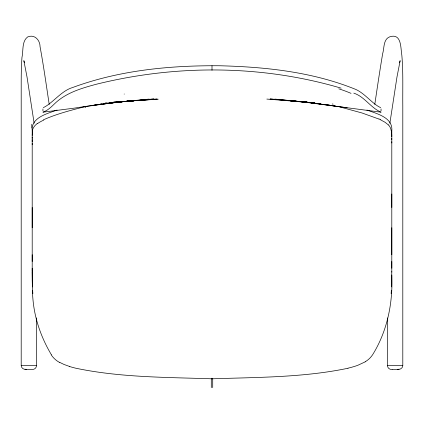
<?xml version="1.0" encoding="UTF-8"?>
<svg xmlns="http://www.w3.org/2000/svg" width="424" height="424" viewBox="0 0 424 424"><rect width="100%" height="100%" fill="white"/><g stroke="black" fill="none" stroke-linecap="round" stroke-linejoin="round"><path stroke-width="0.64" d="M36.506 317.931L36.506 365.509A3.922 3.922 0 0 1 32.584 369.436C28.917 369.235 21.672 371.122 21.2 365.509L21.2 86.724C21.184 76.945 21.237 67.156 21.969 57.399C23.506 50.944 21.613 41.308 27.73 36.893C34.726 34.047 40.057 40.179 40.063 46.72C43.608 65.858 46.28 85.145 49.216 104.378M32.203 135.436L32.574 130.242M32.203 271.609L32.203 268.233M32.203 261.486L32.203 254.734M32.203 227.741L32.203 207.5M32.203 144.658L32.203 143.392M32.203 141.706L32.203 139.602M32.203 138.341L32.203 137.09M392.126 369.436L391.426 369.436A3.922 3.922 0 0 1 387.494 365.509L387.494 317.926M391.797 271.604L391.569 286.926M391.797 268.233L391.797 261.486M391.797 254.734L391.797 227.741M391.797 207.495L391.797 194.001M391.797 142.973L391.797 141.706M391.797 139.602L391.797 138.346M391.797 136.671L391.797 135.844M392.242 369.436C395.746 369.426 402.44 370.777 402.8 365.509L402.8 105.852C402.604 88.945 403.325 71.974 401.82 55.104C400.548 48.055 401.761 33.077 389.894 36.761C383.126 39.178 384.404 47.986 382.66 53.684C379.803 70.548 377.323 87.466 374.784 104.378M391.368 290.535L391.145 293.599M389.868 123.252L396.986 76.935L400.155 60.674L399.488 62.598M37.36 123.389L35.049 125.488L33.681 127.359A11.904 10.876 32.5 0 0 32.473 130.21M365.212 361.842L357.639 365.377A90.678 87.323 1.2 0 1 347.961 368.186M43.566 119.754C57.282 113.669 71.916 109.991 86.411 106.302M43.02 112.122C48.325 110.367 52.073 106.037 56.058 102.38C67.289 92.358 82.171 88.054 96.386 84.228C176.315 64.411 261.947 64.793 341.087 88.15M57.123 110.033C47.377 113.653 30.724 117.411 32.203 131.021L32.203 280.041L32.627 295.215A136.247 124.264 -90 0 0 33.035 300.256C34.816 319.526 41.488 338.161 51.378 354.734M106.143 102.862L105.205 103.096M347.982 368.26C303.34 377.583 257.384 377.275 212 378.807C166.616 377.27 120.66 377.583 76.018 368.26A100.939 97.266 -1.4 0 1 69.525 366.5M98.787 104.368L96.942 104.691M96.306 104.802L74.221 108.147L43.121 112.169M82.977 106.896L117.819 102.126L153.949 98.983L124.921 101.437L103.308 103.827L129.733 101.007L157.156 99.078L124.921 101.437L94.351 105.131L117.819 102.126M101.998 103.97L100.032 104.187L101.961 103.986M108.189 103.058L149.211 99.084M43.312 107.643C52.64 103.318 61.204 90.816 72.684 87.498C119.425 70.214 170.093 65.381 219.637 65.757C264.952 66.891 311.412 71.778 353.828 88.648C364.126 92.151 372.06 103.907 380.688 107.643M106.848 103.149L105.539 103.27L106.811 103.154M109.466 102.905L110.77 102.783M112.736 102.597L129.733 101.007L158.237 99.2M109.392 102.915L110.685 102.799M112.62 102.619L131.35 100.891L129.384 101.045M124.921 101.437L129.733 101.007M113.621 102.242L118.217 101.892M119.531 101.792L122.817 101.543M124.126 101.442L128.069 101.145M113.568 102.258L123.352 101.532M113.579 102.126L116.187 101.951M117.49 101.861L122.706 101.511M119.451 101.765L122.716 101.553M120.146 101.654L122.748 101.5M120.262 101.702L122.886 101.559M120.331 101.675L122.944 101.532M21.211 365.509L36.496 365.509M387.504 365.509L402.795 365.509M303.049 101.85L291.325 101.389L303.112 101.871M304.353 101.898L306.955 102.004M304.421 101.924L307.04 102.03M299.8 101.484L290.615 100.97L303.118 101.728M301.114 101.559L303.081 101.665M304.395 101.739L305.704 101.813M304.432 101.808L305.752 101.887M304.549 101.765L305.852 101.85M266.844 99.078L311.264 102.597L290.853 100.875L303.25 101.765M306.51 101.998L304.554 101.855L305.868 101.919M299.079 101.437L270.051 98.983L294.267 101.007L320.745 103.848L299.079 101.437L380.879 112.169M313.193 102.804L314.507 102.921M313.225 102.778L314.534 102.905M274.789 99.084L306.181 102.126L335.177 106.016L330.996 105.348M306.181 102.126L347.081 107.77M329.649 105.131L327.694 104.802M325.817 104.474L326.432 104.585M337.589 106.302L362.075 113.001L378.961 119.075M69.541 366.463L64.019 364.46L59.508 362.266M366.877 110.033C376.623 113.653 393.276 117.411 391.797 131.021L391.797 272.06M380.98 112.122C370.592 107.829 364.767 96.752 353.801 93.142M380.434 119.754L385.013 122.255L388.416 124.926M24.513 62.598L23.845 60.674L27.014 76.935L34.132 123.252M391.506 130.624L391.797 135.638M32.855 293.599L32.632 290.535M32.431 286.926L32.203 272.06M391.797 274.98C393.016 302.699 387.398 330.99 372.622 354.734A23.405 22.631 2.8 0 1 365.181 361.789M381.038 108.957L381.038 110.892M212.716 378.229L212.716 387.631M212 65.762L212 70.267M212 378.362L212 378.807M211.285 378.229L211.285 387.631M42.935 108.942L42.935 110.876M388.442 124.9A12.577 11.194 -50.9 0 1 391.193 130.703M379.04 118.953A59.752 50.975 -3.4 0 1 380.514 119.637M332.284 103.965A65.402 9.217 17.6 0 1 333.068 104.14M338.808 88.828A53.53 13.123 11.2 0 1 351.03 93.354M124.158 94.075A94.059 0.541 -15.4 0 1 124.317 94.027M84.991 107.67A65.397 7.404 -16.7 0 1 85.653 107.511M37.529 123.57A39.321 34.212 5.9 0 1 43.767 120.087M31.726 128.016A23.097 0.7 89.6 0 1 31.8 124.243M59.434 362.388A23.707 23.081 -12.5 0 1 51.214 354.84M398.968 369.161A3.922 3.705 -90 0 1 397.601 369.436M26.399 369.436A3.922 3.705 90 0 1 25.032 369.161M132.479 100.848L124.656 101.431L133.147 100.875L124.698 101.384L132.479 100.848M133.385 100.97L124.2 101.484L133.385 100.97M107.219 102.698A19.112 0.731 -8.7 0 0 107.166 102.677"/></g></svg>
